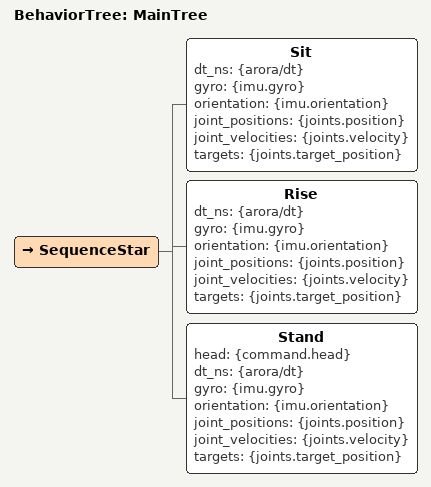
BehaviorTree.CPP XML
<root main_tree_to_execute="MainTree">
  <!-- A posture sequence: sit (3 s), rise (3 s), then stand for good.
       SequenceStar resumes past the children that already succeeded. -->
  <BehaviorTree ID="MainTree">
    <SequenceStar>
      <Sit dt_ns="{arora/dt}" gyro="{imu.gyro}" orientation="{imu.orientation}"
           joint_positions="{joints.position}" joint_velocities="{joints.velocity}"
           targets="{joints.target_position}" />
      <Rise dt_ns="{arora/dt}" gyro="{imu.gyro}" orientation="{imu.orientation}"
            joint_positions="{joints.position}" joint_velocities="{joints.velocity}"
            targets="{joints.target_position}" />
      <Stand head="{command.head}" dt_ns="{arora/dt}" gyro="{imu.gyro}" orientation="{imu.orientation}"
             joint_positions="{joints.position}" joint_velocities="{joints.velocity}"
             targets="{joints.target_position}" />
    </SequenceStar>
  </BehaviorTree>
</root>
